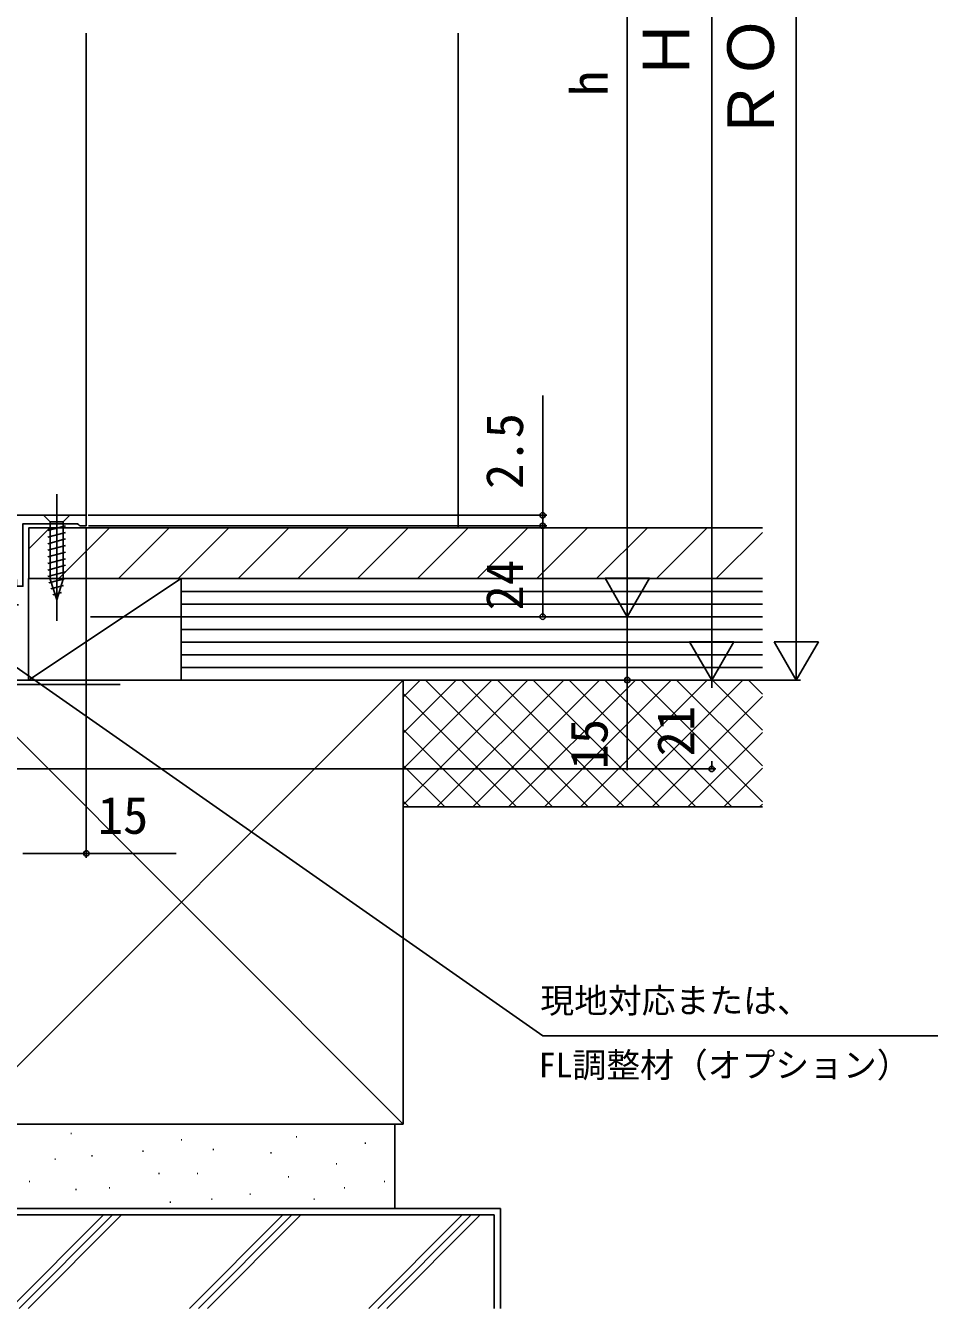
# Model space of a CAD drawing. Units: millimetres, scale not verified. Extents: x -525 to 525, y -784 to 779.
# Drawn here: x -337.1 to -123.3, y -52.3 to 251.1 of the extents above; entities that cross this region are included whole.
import ezdxf
from ezdxf.enums import TextEntityAlignment as Align

# ---------------------------------------------------------------- set-up
doc = ezdxf.new("R2010")
doc.units = ezdxf.units.MM
doc.header["$LTSCALE"] = 4
for name, color, linetype in [('0-2_YKK_11', 7, 'Continuous'), ('0-3_YKK_12', 2, 'Continuous'), ('0-4_YKK_13', 4, 'Continuous'), ('0-6_YKK_D', 6, 'Continuous'), ('0-8_YSS_K', 3, 'Continuous'), ('0-9_YSS_KE', 3, 'Continuous')]:
    doc.layers.add(name, color=color, linetype=linetype)
doc.styles.add('ＭＳ ゴシック', font='')
doc.styles.get('ＭＳ ゴシック').set_extended_font_data('MS Gothic')

msp = doc.modelspace()

# ---------------------------------------------------------------- linework, layer by layer
at = {"layer": '0-2_YKK_11'}
msp.add_lwpolyline([(-338.8, 114.1), (-341.7, 114.1), (-341.7, 120.1), (-339.3, 120.1), (-339.3, 118.5), (-337.8, 118.5), (-337.8, 133.3), (-324.892, 133.3), (-324.596, 133.05), (-324.3, 132.8), (-322.8, 132.8), (-322.8, 135.3), (-372.8, 135.3), (-372.8, 132)], dxfattribs=at)
at = {"layer": '0-3_YKK_12'}
msp.add_line((-322.803, 249.3), (-322.803, 134.8), dxfattribs=at)
at = {"layer": '0-4_YKK_13'}
for p, q in [((-329.8, 140.3), (-329.8, 110.3)), ((-326.7, 135.3), (-332.9, 135.3)), ((-332.9, 135.3), (-331.35, 133.75)), ((-331.35, 133.75), (-331.35, 120.216)), ((-328.25, 133.75), (-331.35, 133.75)), ((-326.7, 135.3), (-328.25, 133.75)), ((-328.25, 120.216), (-328.25, 133.75)), ((-331.9, 131.665), (-327.7, 132.79)), ((-331.9, 130.112), (-327.7, 131.237)), ((-331.9, 128.559), (-327.7, 129.684)), ((-331.9, 127.006), (-327.7, 128.132)), ((-331.9, 125.453), (-327.7, 126.579)), ((-331.9, 123.9), (-327.7, 125.026)), ((-331.9, 122.347), (-327.7, 123.473)), ((-331.9, 120.794), (-327.7, 121.92)), ((-331.641, 119.311), (-327.7, 120.367)), ((-329.8, 115.3), (-331.35, 120.216)), ((-331.19, 117.879), (-328.154, 118.692)), ((-329.8, 115.3), (-328.25, 120.216)), ((-330.738, 116.447), (-328.688, 116.996))]:
    msp.add_line(p, q, dxfattribs=at)
at = {"layer": '0-6_YKK_D'}
for p, q in [((-154.801, 390.8), (-154.801, 106.8)), ((-174.801, 106.8), (-174.801, 385.8)), ((-194.801, 355.8), (-194.801, 121.8)), ((-214.801, 135.3), (-214.801, 163.627)), ((-322.376, 135.3), (-213.801, 135.3)), ((-322.376, 135.3), (-213.801, 135.3)), ((-214.801, 132.8), (-214.801, 135.3)), ((-214.801, 135.3), (-214.801, 111.3)), ((-322.8, 132.3), (-322.8, 54.3)), ((-322.3, 132.8), (-213.801, 132.8)), ((-214.801, 132.8), (-214.801, 130.25)), ((-194.801, 111.3), (-194.801, 129.487)), ((-194.801, 111.3), (-200.051, 120.393)), ((-189.551, 120.393), (-200.051, 120.393)), ((-194.801, 111.3), (-189.551, 120.393)), ((-174.801, 96.3), (-174.801, 114.487)), ((-154.801, 96.3), (-154.801, 114.487)), ((-321.8, 111.3), (-193.801, 111.3)), ((-193.803, 111.296), (-193.801, 111.296)), ((-174.801, 96.3), (-180.051, 105.393)), ((-169.551, 105.393), (-180.051, 105.393)), ((-174.801, 96.3), (-169.551, 105.393)), ((-154.801, 96.3), (-160.051, 105.393)), ((-149.551, 105.393), (-160.051, 105.393)), ((-154.801, 96.3), (-149.551, 105.393)), ((-337.129, 96.3), (-193.801, 96.3)), ((-337.129, 96.3), (-173.801, 96.3)), ((-337.129, 96.3), (-173.801, 96.3)), ((-290.205, 96.3), (-153.801, 96.3)), ((-174.801, 96.3), (-174.801, 94.448)), ((-174.801, 75.3), (-174.801, 77.152)), ((-364.3, 75.3), (-173.801, 75.3))]:
    msp.add_line(p, q, dxfattribs=at)
for points in [[(-194.801, 111.296), (-194.801, 96.3), (-194.801, 75.023)], [(-344.608, 103.031), (-342.519, 101.568), (-214.782, 12.126), (-109.689, 12.126)], [(-337.8, 55.3), (-322.8, 55.3), (-301.523, 55.3)]]:
    msp.add_lwpolyline(points, dxfattribs=at)
for centre in [(-214.801, 135.3), (-214.801, 135.3), (-214.801, 132.8), (-214.801, 111.3), (-194.801, 96.3), (-174.801, 75.3), (-322.8, 55.3)]:
    msp.add_circle(centre, 0.637, dxfattribs=at)
at = {"layer": '0-8_YSS_K'}
for p, q in [((-234.801, 249.3), (-234.801, 132.3)), ((-336.4, 127.357), (-331.457, 132.3)), ((-329.315, 120.3), (-317.315, 132.3)), ((-315.173, 120.3), (-303.173, 132.3)), ((-301.031, 120.3), (-289.031, 132.3)), ((-286.889, 120.3), (-274.889, 132.3)), ((-272.746, 120.3), (-260.746, 132.3)), ((-258.604, 120.3), (-246.604, 132.3)), ((-244.462, 120.3), (-232.462, 132.3)), ((-230.32, 120.3), (-218.32, 132.3)), ((-216.178, 120.3), (-204.178, 132.3)), ((-202.036, 120.3), (-190.036, 132.3)), ((-187.894, 120.3), (-175.894, 132.3)), ((-173.752, 120.3), (-162.803, 131.249)), ((-300.376, 120.3), (-336.473, 96.3)), ((-162.803, 117.3), (-300.376, 117.3)), ((-162.803, 114.3), (-300.376, 114.3)), ((-162.803, 111.3), (-300.376, 111.3)), ((-162.803, 108.3), (-300.376, 108.3)), ((-162.803, 105.3), (-300.376, 105.3)), ((-162.803, 102.3), (-300.376, 102.3)), ((-162.803, 99.3), (-300.376, 99.3)), ((-352.8, 96.3), (-247.8, -8.7)), ((-352.8, -8.7), (-247.8, 96.3)), ((-247.8, 96.3), (-162.803, 96.3)), ((-247.8, 92.274), (-243.774, 96.3)), ((-247.8, 83.789), (-235.289, 96.3)), ((-247.8, 75.303), (-226.803, 96.3)), ((-247.8, 66.818), (-218.318, 96.3)), ((-212.502, 66.3), (-242.502, 96.3)), ((-239.833, 66.3), (-209.833, 96.3)), ((-204.017, 66.3), (-234.017, 96.3)), ((-231.347, 66.3), (-201.347, 96.3)), ((-195.531, 66.3), (-225.531, 96.3)), ((-222.862, 66.3), (-192.862, 96.3)), ((-187.046, 66.3), (-217.046, 96.3)), ((-214.377, 66.3), (-184.377, 96.3)), ((-178.561, 66.3), (-208.561, 96.3)), ((-205.892, 66.3), (-175.892, 96.3)), ((-170.075, 66.3), (-200.075, 96.3)), ((-197.406, 66.3), (-167.406, 96.3)), ((-162.803, 67.513), (-191.59, 96.3)), ((-162.803, 75.998), (-183.105, 96.3)), ((-162.803, 84.483), (-174.62, 96.3)), ((-162.803, 92.968), (-166.134, 96.3)), ((-220.987, 66.3), (-247.8, 93.113)), ((-188.921, 66.3), (-162.803, 92.418)), ((-229.472, 66.3), (-247.8, 84.628)), ((-180.436, 66.3), (-162.803, 83.933)), ((-237.958, 66.3), (-247.8, 76.142)), ((-171.951, 66.3), (-162.803, 75.448)), ((-246.443, 66.3), (-247.8, 67.657)), ((-163.465, 66.3), (-162.803, 66.963)), ((-247.8, 66.3), (-162.803, 66.3)), ((-326.482, -10.94), (-326.282, -10.94)), ((-273.143, -11.697), (-272.943, -11.697)), ((-309.459, -15.102), (-309.259, -15.102)), ((-300.38, -12.454), (-300.18, -12.454)), ((-292.814, -14.723), (-292.614, -14.723)), ((-256.877, -13.21), (-256.677, -13.21)), ((-330.265, -16.993), (-330.065, -16.993)), ((-321.565, -16.237), (-321.365, -16.237)), ((-279.196, -15.48), (-278.996, -15.48)), ((-263.686, -18.128), (-263.486, -18.128)), ((-305.676, -20.398), (-305.476, -20.398)), ((-296.597, -20.398), (-296.397, -20.398)), ((-275.035, -21.154), (-274.835, -21.154)), ((-336.318, -22.289), (-336.118, -22.289)), ((-325.348, -24.181), (-325.148, -24.181)), ((-317.403, -23.802), (-317.203, -23.802)), ((-261.795, -23.802), (-261.595, -23.802)), ((-252.337, -22.289), (-252.137, -22.289)), ((-303.028, -27.207), (-302.828, -27.207)), ((-293.193, -26.45), (-292.993, -26.45)), ((-284.114, -25.316), (-283.914, -25.316)), ((-268.982, -26.45), (-268.782, -26.45)), ((-373.298, -30.2), (-226.298, -30.2)), ((-340.8, -52.301), (-318.699, -30.2)), ((-338.679, -52.301), (-316.578, -30.2)), ((-336.557, -52.301), (-314.456, -30.2)), ((-276.273, -30.2), (-298.374, -52.301)), ((-296.252, -52.301), (-274.151, -30.2)), ((-272.03, -30.2), (-294.131, -52.301)), ((-255.947, -52.301), (-233.846, -30.2)), ((-253.826, -52.301), (-231.725, -30.2)), ((-251.705, -52.301), (-229.604, -30.2)), ((-226.298, -30.2), (-226.298, -52.301))]:
    msp.add_line(p, q, dxfattribs=at)
msp.add_lwpolyline([(-336.473, 96.3), (-300.376, 96.3), (-300.376, 120.3), (-336.473, 120.3)], close=True, dxfattribs=at)
at = {"layer": '0-9_YSS_KE'}
for p, q in [((-162.803, 120.3), (-300.376, 120.3)), ((-300.376, 96.3), (-300.376, 120.3)), ((-363.8, 95.3), (-314.8, 95.3)), ((-300.376, 96.3), (-162.803, 96.3)), ((-247.8, -8.7), (-247.8, 96.3)), ((-352.8, -8.7), (-247.8, -8.7)), ((-349.8, -8.7), (-249.8, -8.7)), ((-249.8, -28.7), (-249.8, -8.7)), ((-249.8, -28.7), (-349.8, -28.7))]:
    msp.add_line(p, q, dxfattribs=at)
for points in [[(-162.803, 132.3), (-336.4, 132.3), (-336.4, 120.3), (-162.803, 120.3)], [(-247.8, 96.3), (-352.8, 96.3), (-352.8, -8.7)], [(-224.798, -52.301), (-224.798, -28.7), (-374.798, -28.7)]]:
    msp.add_lwpolyline(points, dxfattribs=at)

# ---------------------------------------------------------------- texts
at = {"layer": '0-6_YKK_D', "style": 'ＭＳ ゴシック'}
for s, height, p in [('ＲＯＨ', 11, (-156.801, 223.488)), ('Ｈ', 11, (-176.801, 237.948)), ('h', 8.798, (-196.801, 234.436)), ('2.5', 8.798, (-216.801, 141.514)), ('24', 8.798, (-216.801, 112.777)), ('21', 8.798, (-176.301, 78.266)), ('15', 8.798, (-196.801, 75.182))]:
    msp.add_text(s, height=height, rotation=90, dxfattribs=at).set_placement(p, align=Align.BOTTOM_LEFT)
for s, height, p in [('15', 8.798, (-320.091, 57.3)), ('現地対応または、', 5.865, (-215.371, 15.813)), ('FL調整材（オプション）', 5.865, (-215.734, 0.57))]:
    msp.add_text(s, height=height, dxfattribs=at).set_placement(p, align=Align.BOTTOM_LEFT)

doc.saveas('drawing.dxf')
